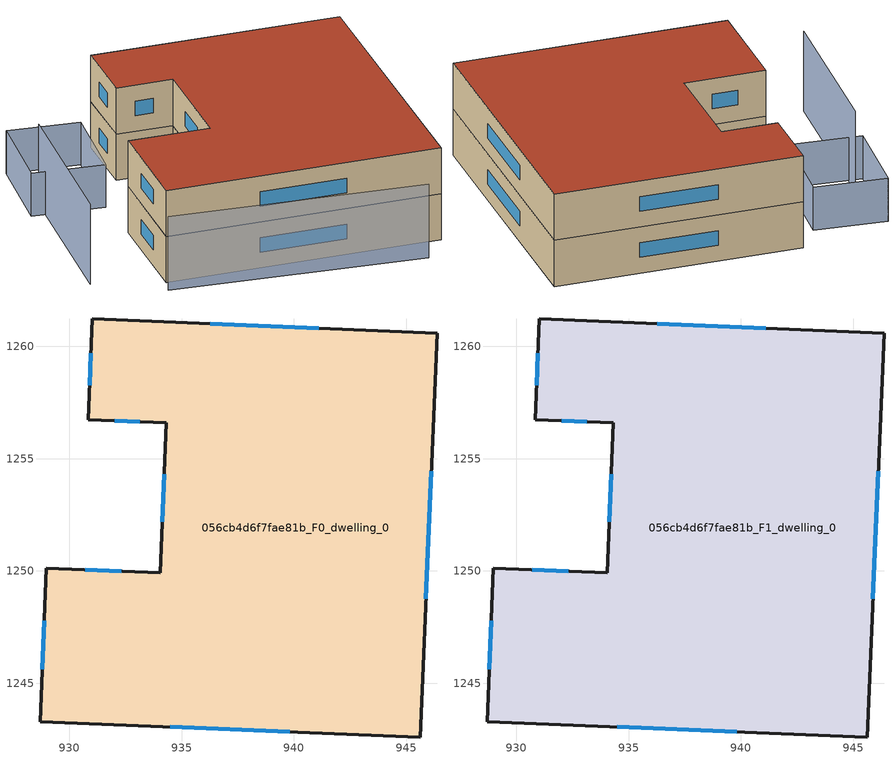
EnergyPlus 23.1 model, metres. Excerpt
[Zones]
056cb4d6f7fae81b_F0_dwelling_0
 floor ground (EU_floor_Construction): 946.37,1260.59 945.61,1242.59 928.7,1243.3 928.99,1250.13 934.04,1249.92 934.32,1256.59 930.84,1256.73 931.03,1261.23 z0
 wall outside (EU_wall_Construction): 934.04,1249.92 928.99,1250.13 928.7,1243.3 945.61,1242.59 946.37,1260.59 931.03,1261.23 930.84,1256.73 934.32,1256.59 934.04,1249.92 z0:3
 window (EU_Window_Construction): 932.31,1249.99 930.72,1250.05 / 934.23,1254.3 934.14,1252.2 / 932.03,1256.68 933.13,1256.64 / 930.96,1259.69 930.9,1258.27 / 941.12,1260.81 936.28,1261.01 / 945.87,1248.75 946.11,1254.43 / 934.49,1243.06 939.82,1242.84 / 928.89,1247.79 928.8,1245.64 z1.03:1.97
056cb4d6f7fae81b_F1_dwelling_0
 floor to 056cb4d6f7fae81b_F0_dwelling_0 (EU_floor_Construction): 946.37,1260.59 945.61,1242.59 928.7,1243.3 928.99,1250.13 934.04,1249.92 934.32,1256.59 930.84,1256.73 931.03,1261.23 z3
 wall outside (EU_wall_Construction): 934.04,1249.92 928.99,1250.13 928.7,1243.3 945.61,1242.59 946.37,1260.59 931.03,1261.23 930.84,1256.73 934.32,1256.59 934.04,1249.92 z3:6
 window (EU_Window_Construction): 932.31,1249.99 930.72,1250.05 / 934.23,1254.3 934.14,1252.2 / 932.03,1256.68 933.13,1256.64 / 930.96,1259.69 930.9,1258.27 / 941.12,1260.81 936.28,1261.01 / 945.87,1248.75 946.11,1254.43 / 934.49,1243.06 939.82,1242.84 / 928.89,1247.79 928.8,1245.64 z4.03:4.97
 roof outside (EU_roof_Construction): 945.61,1242.59 946.37,1260.59 931.03,1261.23 930.84,1256.73 934.32,1256.59 934.04,1249.92 928.99,1250.13 928.7,1243.3 z6
shading: 928.44,1242.35 944.11,1240.68 z0:4.8; 925.51,1255.51 924.5,1244.76 z0:5.2; 925.19,1259.86 929.66,1259.34 / 929.66,1259.34 929,1253.68 / 929,1253.68 924.53,1254.2 / 924.53,1254.2 925.19,1259.86 z0:2.8
[Building]
EU S2 Campaign: North Axis=0; Terrain=City; Solar Distribution=FullExterior
[Site:Location]
Cape.Town.Intl.AP: Latitude=-33.965; Longitude=18.602; Time Zone=2; Elevation=46
[SizingPeriod:WeatherFileDays]
AnnualSizingPeriod: Begin Month=1; Begin Day of Month=1; End Month=12; End Day of Month=31; Day of Week for Start Day=Monday; Use Weather File Daylight Saving Period=No; Use Weather File Rain and Snow Indicators=No
[MATERIAL]
EU_InternalMass_Material: Roughness=MediumRough; Thickness=0.1; Conductivity=1; Density=1800; Specific Heat=900; Thermal Absorptance=0.9; Solar Absorptance=0.7; Visible Absorptance=0.7
[MATERIAL:NOMASS] Roughness=MediumRough; Thermal Absorptance=0.9; Solar Absorptance=0.7; Visible Absorptance=0.7
Name | Thermal Resistance
EU_wall_NoMass | 0.493876
EU_roof_NoMass | 0.449382
EU_floor_NoMass | 1.25
[WINDOWMATERIAL:SIMPLEGLAZINGSYSTEM]
EU_Window_SimpleGlazing: UFactor=4.4; Solar Heat Gain Coefficient=0.85; Visible Transmittance=0.85
[CONSTRUCTION]
EU_wall_Construction: EU_wall_NoMass
EU_roof_Construction: EU_roof_NoMass
EU_floor_Construction: EU_floor_NoMass
EU_Window_Construction: EU_Window_SimpleGlazing
EU_InternalMass_Construction: EU_InternalMass_Material
[ZONE] Type=1; Multiplier=1; Ceiling Height=autocalculate; Volume=791.985; Floor Area=autocalculate; Part of Total Floor Area=Yes
056cb4d6f7fae81b_F0_dwelling_0; 056cb4d6f7fae81b_F1_dwelling_0
[INTERNALMASS] Construction=EU_InternalMass_Construction; Surface Area=263.995
Name | Zone or ZoneList
056cb4d6f7fae81b_F0_dwelling_0_EU_InternalMass | 056cb4d6f7fae81b_F0_dwelling_0
056cb4d6f7fae81b_F1_dwelling_0_EU_InternalMass | 056cb4d6f7fae81b_F1_dwelling_0
[OTHEREQUIPMENT] Fuel Type=Electricity; Design Level Calculation Method=Watts/Area; Power per Zone Floor Area=1; Fraction Latent=0; Fraction Radiant=0; Fraction Lost=0; Carbon Dioxide Generation Rate=0; EndUse Subcategory=EU_Step8_InternalGains
Name | Zone or ZoneList or Space or SpaceList | Schedule
EU_Step8_InternalGain_056cb4d6f7fae81b_F0_dwelling_0_f000 | 056cb4d6f7fae81b_F0_dwelling_0 | EU_Step8_GainSchedule_056cb4d6f7fae81b_F0_dwelling_0_f000
EU_Step8_InternalGain_056cb4d6f7fae81b_F1_dwelling_0_f000 | 056cb4d6f7fae81b_F1_dwelling_0 | EU_Step8_GainSchedule_056cb4d6f7fae81b_F1_dwelling_0_f000
[ZONEVENTILATION:DESIGNFLOWRATE] Schedule=EU_AlwaysOn; Design Flow Rate Calculation Method=AirChanges/Hour; Air Changes per Hour=0.64; Ventilation Type=Natural; Fan Pressure Rise=0; Fan Total Efficiency=1; Constant Term Coefficient=1; Temperature Term Coefficient=0; Velocity Term Coefficient=0; Velocity Squared Term Coefficient=0; Minimum Indoor Temperature=-100; Maximum Indoor Temperature=100; Delta Temperature=-100; Minimum Outdoor Temperature=-100; Maximum Outdoor Temperature=100; Maximum Wind Speed=40
Name | Zone or ZoneList or Space or SpaceList
EU_ConstantAir_056cb4d6f7fae81b_F0_dwelling_0 | 056cb4d6f7fae81b_F0_dwelling_0
EU_ConstantAir_056cb4d6f7fae81b_F1_dwelling_0 | 056cb4d6f7fae81b_F1_dwelling_0
[HVACTEMPLATE:THERMOSTAT] Constant Heating Setpoint=20; Constant Cooling Setpoint=50
EU_HeatOnly_056cb4d6f7fae81b_F0_dwelling_0; EU_HeatOnly_056cb4d6f7fae81b_F1_dwelling_0
[HVACTEMPLATE:ZONE:IDEALLOADSAIRSYSTEM] System Availability Schedule=EU_AlwaysOn; Maximum Heating Supply Air Temperature=50; Minimum Cooling Supply Air Temperature=13; Maximum Heating Supply Air Humidity Ratio=0.0156; Minimum Cooling Supply Air Humidity Ratio=0.0077; Heating Limit=NoLimit; Cooling Limit=NoLimit; Heating Availability Schedule=EU_AlwaysOn; Cooling Availability Schedule=EU_CoolingOff; Dehumidification Control Type=ConstantSensibleHeatRatio; Cooling Sensible Heat Ratio=0.7; Dehumidification Setpoint=60; Humidification Control Type=None; Humidification Setpoint=30; Outdoor Air Method=None; Outdoor Air Flow Rate per Person=0.00944; Outdoor Air Flow Rate per Zone Floor Area=0; Outdoor Air Flow Rate per Zone=0; Demand Controlled Ventilation Type=None; Outdoor Air Economizer Type=NoEconomizer; Heat Recovery Type=None; Sensible Heat Recovery Effectiveness=0.7; Latent Heat Recovery Effectiveness=0.65
Name | Template Thermostat
056cb4d6f7fae81b_F0_dwelling_0 | EU_HeatOnly_056cb4d6f7fae81b_F0_dwelling_0
056cb4d6f7fae81b_F1_dwelling_0 | EU_HeatOnly_056cb4d6f7fae81b_F1_dwelling_0
[SIZING:ZONE] Zone Cooling Design Supply Air Temperature Input Method=SupplyAirTemperature; Zone Cooling Design Supply Air Temperature=13; Zone Heating Design Supply Air Temperature Input Method=SupplyAirTemperature; Zone Heating Design Supply Air Temperature=50; Zone Cooling Design Supply Air Humidity Ratio=0.008; Zone Heating Design Supply Air Humidity Ratio=0.008; Cooling Design Air Flow Method=DesignDay; Cooling Design Air Flow Rate=0; Cooling Minimum Air Flow per Zone Floor Area=0.000762; Cooling Minimum Air Flow=0; Cooling Minimum Air Flow Fraction=0.2; Heating Design Air Flow Method=DesignDay; Heating Design Air Flow Rate=0; Heating Maximum Air Flow per Zone Floor Area=0.002032; Heating Maximum Air Flow=0.141576; Heating Maximum Air Flow Fraction=0.3; Account for Dedicated Outdoor Air System=No; Dedicated Outdoor Air System Control Strategy=NeutralSupplyAir; Dedicated Outdoor Air Low Setpoint Temperature for Design=autosize; Dedicated Outdoor Air High Setpoint Temperature for Design=autosize; Zone Load Sizing Method=Sensible Load Only No Latent Load; Zone Latent Cooling Design Supply Air Humidity Ratio Input Method=HumidityRatioDifference; Zone Cooling Design Supply Air Humidity Ratio Difference=0.005; Zone Latent Heating Design Supply Air Humidity Ratio Input Method=HumidityRatioDifference; Zone Humidification Design Supply Air Humidity Ratio Difference=0.005
056cb4d6f7fae81b_F0_dwelling_0; 056cb4d6f7fae81b_F1_dwelling_0
[SCHEDULE:CONSTANT]
Name | Hourly Value
EU_AlwaysOn | 1
EU_CoolingOff | 0
[SCHEDULE:FILE] Column Number=1; Rows to Skip at Top=0; Number of Hours of Data=8760; Column Separator=Comma; Interpolate to Timestep=No; Minutes per Item=60; Adjust Schedule for Daylight Savings=Yes
Name | File
EU_Step8_GainSchedule_056cb4d6f7fae81b_F0_dwelling_0_f000 | ../../schedules/056cb4d6f7fae81b/056cb4d6f7fae81b_F0_dwelling_0_f000_gain.csv
EU_Step8_GainSchedule_056cb4d6f7fae81b_F1_dwelling_0_f000 | ../../schedules/056cb4d6f7fae81b/056cb4d6f7fae81b_F1_dwelling_0_f000_gain.csv
